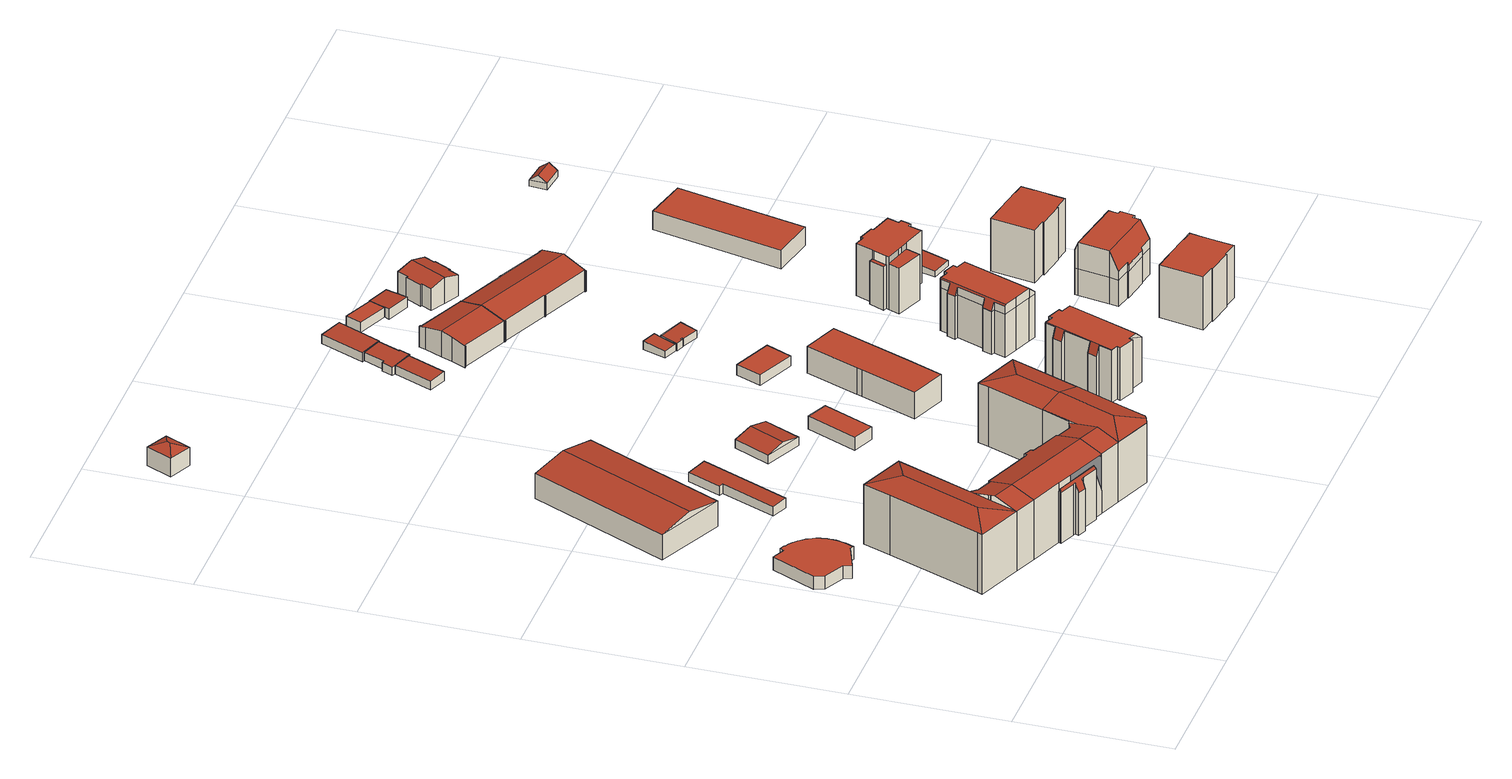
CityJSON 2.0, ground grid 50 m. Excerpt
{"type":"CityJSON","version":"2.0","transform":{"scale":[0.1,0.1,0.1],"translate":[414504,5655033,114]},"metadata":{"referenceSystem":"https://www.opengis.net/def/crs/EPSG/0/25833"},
"CityObjects":{
"building1":{"type":"Building","attributes":{"Dachtyp_tdc":"tdcPolyFlatRoof","Gemeindeschluessel":14612000,"Dachneigung":0,"QualitaetDacherkennung":92,"Geometrietyp2DReferenz":"3000","measuredHeight":4.57,"function":"31001_2000","roofType":"1000"},"geometry":[{"type":"Solid","lod":"2","boundaries":[[[[0,1,2,3]],[[1,4,5,2]],[[4,6,7,5]],[[6,8,9,7]],[[8,10,11,9]],[[10,12,13,11]],[[12,14,15,13]],[[14,16,17,15]],[[16,18,19,17]],[[18,20,21,19]],[[20,22,23,21]],[[22,24,25,23]],[[24,26,27,25]],[[26,28,29,27]],[[26,24,22,20,18,16,14,12,10,8,6,4,1,0,30,31,32,33,34,35,36,37,38,39,40,41,42,43,44,45,46,47,28]],[[29,48,49,50,51,52,53,54,55,56,57,58,59,60,61,62,63,64,65,3,2,5,7,9,11,13,15,17,19,21,23,25,27]],[[28,47,48,29]],[[47,46,49,48]],[[46,45,50,49]],[[45,44,51,50]],[[44,43,52,51]],[[43,42,53,52]],[[42,41,54,53]],[[41,40,55,54]],[[40,39,56,55]],[[39,38,57,56]],[[38,37,58,57]],[[37,36,59,58]],[[36,35,60,59]],[[35,34,61,60]],[[34,33,62,61]],[[33,32,63,62]],[[32,31,64,63]],[[31,30,65,64]],[[30,0,3,65]]]],"semantics":{"surfaces":[{"type":"WallSurface"},{"type":"RoofSurface"},{"type":"GroundSurface"}],"values":[[0,0,0,0,0,0,0,0,0,0,0,0,0,0,1,2,0,0,0,0,0,0,0,0,0,0,0,0,0,0,0,0,0,0,0]]}}]},
"building2":{"type":"Building","attributes":{"Dachtyp_tdc":"tdcFreeFormRoof","Gemeindeschluessel":14612000,"Dachneigung":10.23,"QualitaetDacherkennung":40,"Geometrietyp2DReferenz":"3000","measuredHeight":10.86,"function":"31001_2000","roofType":"5000"},"geometry":[{"type":"Solid","lod":"2","boundaries":[[[[66,67,68,69]],[[67,70,71,68]],[[70,72,73,71]],[[72,74,75,73]],[[74,76,77,75]],[[76,66,69,77]],[[78,79,67,66]],[[72,70,79,78,76,74]],[[67,79,70]],[[76,78,66]],[[69,68,71,73,75,77]]]],"semantics":{"surfaces":[{"type":"WallSurface"},{"type":"RoofSurface"},{"type":"GroundSurface"}],"values":[[0,0,0,0,0,0,1,1,0,0,2]]}}]},
"building3":{"type":"Building","attributes":{"Gemeindeschluessel":14612000,"Geometrietyp2DReferenz":"3000","function":"31001_2000","roofType":"9999"},"children":["building3-1","building3-2","building3-3","building3-4","building3-5","building3-6","building3-7","building3-8"]},
"building3-1":{"type":"BuildingPart","attributes":{"Dachtyp_tdc":"tdcFreeFormRoof","Dachneigung":23.81,"QualitaetDacherkennung":16,"Geometrietyp2DReferenz":"3000","measuredHeight":18.79,"roofType":"5000"},"parents":["building3"],"geometry":[{"type":"MultiSurface","lod":"2","boundaries":[[[80,81,82,83]],[[81,84,85,82]],[[84,86,87,85]],[[88,86,84]],[[89,88,84,81]],[[89,81,80]],[[88,89,80,86]],[[83,82,85,87]]],"semantics":{"surfaces":[{"type":"WallSurface"},{"type":"RoofSurface"},{"type":"GroundSurface"}],"values":[0,0,0,1,1,1,1,2]}}]},
"building3-2":{"type":"BuildingPart","attributes":{"Dachtyp_tdc":"tdcFreeFormRoof","Dachneigung":69.16,"QualitaetDacherkennung":19,"Geometrietyp2DReferenz":"3000","measuredHeight":18.82,"roofType":"5000"},"parents":["building3"],"geometry":[{"type":"MultiSurface","lod":"2","boundaries":[[[90,91,92,93]],[[91,94,95,92]],[[94,96,97,95]],[[96,98,99,97]],[[98,100,101,99]],[[100,102,103,101]],[[102,104,105,103]],[[104,106,107,105]],[[106,108,109,107]],[[108,110,111,109]],[[112,90,93,113]],[[90,110,108,114]],[[108,106,104,102,100,98,96,94,91,114]],[[91,90,112,90,114]],[[93,92,95,97,99,101,103,105,107,109,111,93,113]]],"semantics":{"surfaces":[{"type":"WallSurface"},{"type":"RoofSurface"},{"type":"GroundSurface"}],"values":[0,0,0,0,0,0,0,0,0,0,0,1,1,1,2]}}]},
"building3-3":{"type":"BuildingPart","attributes":{"Dachtyp_tdc":"tdcFreeFormRoof","Dachneigung":15.25,"QualitaetDacherkennung":65,"Geometrietyp2DReferenz":"3000","measuredHeight":22.8,"roofType":"5000"},"parents":["building3"],"geometry":[{"type":"MultiSurface","lod":"2","boundaries":[[[115,80,83]],[[116,117,118,87,86]],[[117,119,120,118]],[[119,121,122,120]],[[123,124,125,126,127]],[[128,119,129,130]],[[117,116,115,131,132,133,130,129]],[[134,135,136,137,138,139,128,130,133]],[[119,128,139,121]],[[123,135,134,124]],[[117,129,119]],[[83,87,118,120,122,140,126,125]]],"semantics":{"surfaces":[{"type":"WallSurface"},{"type":"RoofSurface"},{"type":"GroundSurface"}],"values":[0,0,0,0,0,1,1,1,0,0,0,2]}}]},
"building3-4":{"type":"BuildingPart","attributes":{"Dachtyp_tdc":"tdcHipAndGableRoof","Dachneigung":14.73,"QualitaetDacherkennung":69,"Geometrietyp2DReferenz":"3000","measuredHeight":22.76,"roofType":"5000"},"parents":["building3"],"geometry":[{"type":"MultiSurface","lod":"2","boundaries":[[[141,142,143]],[[142,144,124,145,143]],[[115,141,143,145,132,146]],[[147,83,125,148,149]],[[141,115,83,147]],[[144,148,125,124]],[[144,142,149,148]],[[142,141,147,149]]],"semantics":{"surfaces":[{"type":"RoofSurface"},{"type":"GroundSurface"},{"type":"WallSurface"}],"values":[0,0,0,1,2,2,2,2]}}]},
"building3-5":{"type":"BuildingPart","attributes":{"Dachtyp_tdc":"tdcGableRoof","Dachneigung":14.71,"QualitaetDacherkennung":72,"Geometrietyp2DReferenz":"3000","measuredHeight":22.79,"roofType":"3100"},"parents":["building3"],"geometry":[{"type":"MultiSurface","lod":"2","boundaries":[[[150,151,152,153]],[[150,127,126,151]],[[154,113,122,121]],[[155,136,156,127,150,153,157]],[[157,158,154,121,138,155]],[[159,152,151,126,140,122,113]]],"semantics":{"surfaces":[{"type":"WallSurface"},{"type":"RoofSurface"},{"type":"GroundSurface"}],"values":[0,0,0,1,1,2]}}]},
"building3-6":{"type":"BuildingPart","attributes":{"Dachtyp_tdc":"tdcGableRoof","Dachneigung":14.96,"QualitaetDacherkennung":72,"Geometrietyp2DReferenz":"3000","measuredHeight":22.78,"roofType":"3100"},"parents":["building3"],"geometry":[{"type":"MultiSurface","lod":"2","boundaries":[[[160,161,162,163]],[[161,164,165,162]],[[164,166,167,165]],[[166,168,169,167]],[[168,170,171,169]],[[170,172,173,171]],[[172,174,175,173]],[[174,176,177,175]],[[176,178,179,177]],[[178,180,181,179]],[[180,182,183,181]],[[182,184,185,183]],[[184,153,152,185]],[[186,187,188,111,110]],[[157,153,184,182,180,178,176,174,172,170,168,166,164,161,160,189]],[[189,187,186,154,158,190,157]],[[188,191,163,162,165,167,169,171,173,175,177,179,181,183,185,152,159,113,93,111]]],"semantics":{"surfaces":[{"type":"WallSurface"},{"type":"RoofSurface"},{"type":"GroundSurface"}],"values":[0,0,0,0,0,0,0,0,0,0,0,0,0,0,1,1,2]}}]},
"building3-7":{"type":"BuildingPart","attributes":{"Dachtyp_tdc":"tdcHipRoof","Dachneigung":15,"QualitaetDacherkennung":66,"Geometrietyp2DReferenz":"3000","measuredHeight":22.8,"roofType":"3200"},"parents":["building3"],"geometry":[{"type":"MultiSurface","lod":"2","boundaries":[[[192,193,194,195]],[[193,196,197,194]],[[196,198,199,197]],[[198,200,201,202,199]],[[203,204,205,206]],[[204,192,195,205]],[[198,196,207]],[[204,203,208]],[[204,208,207,196,193,192]],[[203,209,210,200,198,207,208]],[[195,194,197,199,202,211,206,205]]],"semantics":{"surfaces":[{"type":"WallSurface"},{"type":"RoofSurface"},{"type":"GroundSurface"}],"values":[0,0,0,0,0,0,1,1,1,1,2]}}]},
"building3-8":{"type":"BuildingPart","attributes":{"Dachtyp_tdc":"tdcGableRoof","Dachneigung":14.87,"QualitaetDacherkennung":72,"Geometrietyp2DReferenz":"3000","measuredHeight":22.79,"roofType":"3100"},"parents":["building3"],"geometry":[{"type":"MultiSurface","lod":"2","boundaries":[[[212,160,163,213]],[[203,206,188,187]],[[201,214,215,202]],[[214,212,213,215]],[[216,203,187,189]],[[189,160,212,214,201,210,216]],[[213,163,191,188,206,211,202,215]]],"semantics":{"surfaces":[{"type":"WallSurface"},{"type":"RoofSurface"},{"type":"GroundSurface"}],"values":[0,0,0,0,1,1,2]}}]},
"building4":{"type":"Building","attributes":{"Dachtyp_tdc":"tdcPolyFlatRoof","Gemeindeschluessel":14612000,"Dachneigung":3.16,"QualitaetDacherkennung":84,"Geometrietyp2DReferenz":"3000","measuredHeight":3.48,"function":"31001_2000","roofType":"2100"},"geometry":[{"type":"Solid","lod":"2","boundaries":[[[[217,218,219,220]],[[218,221,222,219]],[[221,223,224,222]],[[223,225,226,224]],[[225,227,228,226]],[[227,217,220,228]],[[227,225,223,221,218,217]],[[220,219,222,224,226,228]]]],"semantics":{"surfaces":[{"type":"WallSurface"},{"type":"RoofSurface"},{"type":"GroundSurface"}],"values":[[0,0,0,0,0,0,1,2]]}}]},
"building5":{"type":"Building","attributes":{"Dachtyp_tdc":"tdcFreeFormRoof","Gemeindeschluessel":14612000,"Dachneigung":22.48,"QualitaetDacherkennung":88,"Geometrietyp2DReferenz":"3000","measuredHeight":8,"function":"31001_9998","roofType":"5000"},"geometry":[{"type":"Solid","lod":"2","boundaries":[[[[229,230,231,232]],[[230,233,234,231]],[[233,235,236,234]],[[235,229,232,236]],[[237,238,235,233]],[[237,233,230]],[[238,237,230,229]],[[238,229,235]],[[232,231,234,236]]]],"semantics":{"surfaces":[{"type":"WallSurface"},{"type":"RoofSurface"},{"type":"GroundSurface"}],"values":[[0,0,0,0,1,1,1,1,2]]}}]},
"building6":{"type":"Building","attributes":{"Dachtyp_tdc":"tdcGableRoof","Gemeindeschluessel":14612000,"Dachneigung":13.27,"QualitaetDacherkennung":82,"Geometrietyp2DReferenz":"3000","measuredHeight":4.54,"function":"31001_2000","roofType":"3100"},"geometry":[{"type":"Solid","lod":"2","boundaries":[[[[239,240,241,242]],[[240,243,244,241]],[[243,245,246,244]],[[245,239,242,246]],[[243,240,247]],[[239,245,248]],[[240,239,248,247]],[[245,243,247,248]],[[242,241,244,246]]]],"semantics":{"surfaces":[{"type":"WallSurface"},{"type":"RoofSurface"},{"type":"GroundSurface"}],"values":[[0,0,0,0,0,0,1,1,2]]}}]},
"building7":{"type":"Building","attributes":{"Dachtyp_tdc":"tdcPolyFlatRoof","Gemeindeschluessel":14612000,"Dachneigung":0,"QualitaetDacherkennung":72,"Geometrietyp2DReferenz":"3000","measuredHeight":4.42,"function":"31001_2000","roofType":"1000"},"geometry":[{"type":"Solid","lod":"2","boundaries":[[[[249,250,251,252]],[[250,253,254,251]],[[253,255,256,254]],[[255,249,252,256]],[[255,253,250,249]],[[252,251,254,256]]]],"semantics":{"surfaces":[{"type":"WallSurface"},{"type":"RoofSurface"},{"type":"GroundSurface"}],"values":[[0,0,0,0,1,2]]}}]},
"building8":{"type":"Building","attributes":{"Dachtyp_tdc":"tdcPolyFlatRoof","Gemeindeschluessel":14612000,"Dachneigung":0,"QualitaetDacherkennung":86,"Geometrietyp2DReferenz":"3000","measuredHeight":9.25,"function":"31001_2000","roofType":"1000"},"geometry":[{"type":"Solid","lod":"2","boundaries":[[[[257,258,259,260]],[[258,261,262,259]],[[261,263,264,262]],[[263,265,266,264]],[[265,267,268,266]],[[267,269,270,268]],[[269,257,260,270]],[[269,267,265,263,261,258,257]],[[260,259,262,264,266,268,270]]]],"semantics":{"surfaces":[{"type":"WallSurface"},{"type":"RoofSurface"},{"type":"GroundSurface"}],"values":[[0,0,0,0,0,0,0,1,2]]}}]},
"building9":{"type":"Building","attributes":{"Gemeindeschluessel":14612000,"Dachtyp_tdc":"tdcPolyFlatRoof","Dachneigung":4.35,"QualitaetDacherkennung":89,"Geometrietyp2DReferenz":"3000","measuredHeight":3.31,"function":"31001_9998","roofType":"2100"},"geometry":[{"type":"Solid","lod":"2","boundaries":[[[[271,272,273,274]],[[272,275,276,273]],[[275,277,278,276]],[[277,271,274,278]],[[277,275,272,271]],[[274,273,276,278]]]],"semantics":{"surfaces":[{"type":"WallSurface"},{"type":"RoofSurface"},{"type":"GroundSurface"}],"values":[[0,0,0,0,1,2]]}}]},
"building10":{"type":"Building","attributes":{"Dachtyp_tdc":"tdcFreeFormRoof","Gemeindeschluessel":14612000,"Dachneigung":0.359,"QualitaetDacherkennung":63,"Geometrietyp2DReferenz":"3000","measuredHeight":18.17,"function":"31001_9998","roofType":"5000"},"geometry":[{"type":"Solid","lod":"2","boundaries":[[[[279,280,281,282]],[[280,283,284,281]],[[283,285,286,284]],[[285,287,288,286]],[[287,289,290,288]],[[289,291,292,290]],[[291,293,294,292]],[[293,295,296,294]],[[295,297,298,296]],[[297,299,300,298]],[[299,301,302,300]],[[301,303,304,302]],[[303,305,306,304]],[[305,307,308,306]],[[307,309,310,308]],[[309,311,312,310]],[[311,313,314,312]],[[313,315,316,314]],[[315,317,318,316]],[[317,279,282,318]],[[291,289,319,320]],[[315,313,311,309,307,305,303,301,321,322,279,317]],[[295,293,320,319,287,285,283,280,322,321,299,297]],[[289,287,319]],[[280,279,322]],[[301,299,321]],[[293,291,320]],[[282,281,284,286,288,290,292,294,296,298,300,302,304,306,308,310,312,314,316,318]]]],"semantics":{"surfaces":[{"type":"WallSurface"},{"type":"RoofSurface"},{"type":"GroundSurface"}],"values":[[0,0,0,0,0,0,0,0,0,0,0,0,0,0,0,0,0,0,0,0,1,1,1,0,0,0,0,2]]}}]},
"building11":{"type":"Building","attributes":{"Dachtyp_tdc":"tdcPolyFlatRoof","Gemeindeschluessel":14612000,"Dachneigung":0,"QualitaetDacherkennung":85,"Geometrietyp2DReferenz":"3000","measuredHeight":3.53,"function":"31001_2000","roofType":"1000"},"geometry":[{"type":"Solid","lod":"2","boundaries":[[[[323,324,325,326]],[[324,327,328,325]],[[327,329,330,328]],[[329,323,326,330]],[[329,327,324,323]],[[326,325,328,330]]]],"semantics":{"surfaces":[{"type":"WallSurface"},{"type":"RoofSurface"},{"type":"GroundSurface"}],"values":[[0,0,0,0,1,2]]}}]},
"building12":{"type":"Building","attributes":{"Dachtyp_tdc":"tdcPolyFlatRoof","Gemeindeschluessel":14612000,"Dachneigung":4.38,"QualitaetDacherkennung":86,"Geometrietyp2DReferenz":"3000","measuredHeight":3.39,"function":"31001_9998","roofType":"2100"},"geometry":[{"type":"Solid","lod":"2","boundaries":[[[[331,332,333,334]],[[332,335,336,333]],[[335,337,338,336]],[[337,339,340,338]],[[339,341,342,340]],[[341,343,344,342]],[[343,345,346,344]],[[345,347,273,346]],[[347,271,274,273]],[[271,331,334,274]],[[271,347,345,343,341,339,337,335,332,331]],[[334,333,336,338,340,342,344,346,273,274]]]],"semantics":{"surfaces":[{"type":"WallSurface"},{"type":"RoofSurface"},{"type":"GroundSurface"}],"values":[[0,0,0,0,0,0,0,0,0,0,1,2]]}}]},
"building13":{"type":"Building","attributes":{"Dachtyp_tdc":"tdcPolyFlatRoof","Gemeindeschluessel":14612000,"Dachneigung":4,"QualitaetDacherkennung":83,"Geometrietyp2DReferenz":"3000","measuredHeight":2.85,"function":"31001_2000","roofType":"2100"},"geometry":[{"type":"Solid","lod":"2","boundaries":[[[[348,349,350,351]],[[349,352,353,350]],[[352,354,355,353]],[[354,356,357,355]],[[356,348,351,357]],[[356,354,352,349,348]],[[351,350,353,355,357]]]],"semantics":{"surfaces":[{"type":"WallSurface"},{"type":"RoofSurface"},{"type":"GroundSurface"}],"values":[[0,0,0,0,0,1,2]]}}]},
"building14":{"type":"Building","attributes":{"Dachtyp_tdc":"tdcPolyFlatRoof","Gemeindeschluessel":14612000,"Dachneigung":4.39,"QualitaetDacherkennung":90,"Geometrietyp2DReferenz":"3000","measuredHeight":3.62,"function":"31001_2000","roofType":"2100"},"geometry":[{"type":"Solid","lod":"2","boundaries":[[[[358,359,360,338]],[[359,361,362,360]],[[361,363,364,362]],[[363,365,366,364]],[[365,367,340,366]],[[367,358,338,340]],[[367,365,363,361,359,358]],[[338,360,362,364,366,340]]]],"semantics":{"surfaces":[{"type":"WallSurface"},{"type":"RoofSurface"},{"type":"GroundSurface"}],"values":[[0,0,0,0,0,0,1,2]]}}]},
"building15":{"type":"Building","attributes":{"Dachtyp_tdc":"tdcGableRoof","Gemeindeschluessel":14612000,"Dachneigung":11.89,"QualitaetDacherkennung":79,"Geometrietyp2DReferenz":"3000","measuredHeight":9.1,"function":"31001_2000","roofType":"3100"},"geometry":[{"type":"Solid","lod":"2","boundaries":[[[[368,369,370,371]],[[369,372,373,370]],[[372,374,375,373]],[[374,376,377,375]],[[376,378,379,377]],[[378,380,381,379]],[[380,382,383,381]],[[382,384,385,383]],[[384,386,387,385]],[[386,388,389,387]],[[388,390,391,389]],[[390,368,371,391]],[[386,384,382,380,378,376,374]],[[374,372,369,368,390,388,386]],[[371,370,373,375,377,379,381,383,385,387,389,391]]]],"semantics":{"surfaces":[{"type":"WallSurface"},{"type":"RoofSurface"},{"type":"GroundSurface"}],"values":[[0,0,0,0,0,0,0,0,0,0,0,0,1,1,2]]}}]},
"building16":{"type":"Building","attributes":{"Dachtyp_tdc":"tdcPolyFlatRoof","Gemeindeschluessel":14612000,"Dachneigung":3.96,"QualitaetDacherkennung":77,"Geometrietyp2DReferenz":"3000","measuredHeight":2.98,"function":"31001_2000","roofType":"2100"},"geometry":[{"type":"Solid","lod":"2","boundaries":[[[[392,393,394,395]],[[393,396,397,394]],[[396,398,399,397]],[[398,400,401,399]],[[400,402,403,401]],[[402,404,405,403]],[[404,406,407,405]],[[406,408,409,407]],[[408,392,395,409]],[[408,406,404,402,400,398,396,393,392]],[[395,394,397,399,401,403,405,407,409]]]],"semantics":{"surfaces":[{"type":"WallSurface"},{"type":"RoofSurface"},{"type":"GroundSurface"}],"values":[[0,0,0,0,0,0,0,0,0,1,2]]}}]},
"building17":{"type":"Building","attributes":{"Dachtyp_tdc":"tdcFreeFormRoof","Gemeindeschluessel":14612000,"Dachneigung":0.308,"QualitaetDacherkennung":68,"Geometrietyp2DReferenz":"3000","measuredHeight":18.22,"function":"31001_9998","roofType":"5000"},"geometry":[{"type":"Solid","lod":"2","boundaries":[[[[410,411,412,413]],[[411,414,415,412]],[[414,416,417,415]],[[416,418,419,417]],[[418,420,421,419]],[[420,422,423,421]],[[422,424,425,423]],[[424,426,427,425]],[[426,428,429,427]],[[428,430,431,429]],[[430,432,433,431]],[[432,434,435,433]],[[434,436,437,435]],[[436,438,439,437]],[[438,440,441,439]],[[440,442,443,441]],[[442,444,445,443]],[[444,446,447,445]],[[446,410,413,447]],[[448,449,450,451]],[[452,453,454,455,456,457,458,459,460,442,461,462]],[[449,463,464,465,466,458,457,467,450]],[[424,450,467,426]],[[426,467,457,456,428]],[[410,458,466,411]],[[411,466,465,414]],[[414,465,464,416]],[[416,464,463,418]],[[418,463,449,448,420]],[[436,452,462,438]],[[438,462,461,440]],[[440,461,442]],[[442,460,444]],[[444,460,459,446]],[[446,459,458,410]],[[428,456,455,430]],[[430,455,454,432]],[[432,454,453,434]],[[434,453,452,436]],[[422,451,450,424]],[[420,448,451,422]],[[413,412,415,417,419,421,423,425,427,429,431,433,435,437,439,441,443,445,447]]]],"semantics":{"surfaces":[{"type":"WallSurface"},{"type":"RoofSurface"},{"type":"GroundSurface"}],"values":[[0,0,0,0,0,0,0,0,0,0,0,0,0,0,0,0,0,0,0,1,1,1,0,0,0,0,0,0,0,0,0,0,0,0,0,0,0,0,0,0,0,2]]}}]},
"building18":{"type":"Building","attributes":{"Dachtyp_tdc":"tdcPolyFlatRoof","Gemeindeschluessel":14612000,"Dachneigung":0,"QualitaetDacherkennung":83,"Geometrietyp2DReferenz":"3000","measuredHeight":3.34,"function":"31001_2000","roofType":"1000"},"geometry":[{"type":"Solid","lod":"2","boundaries":[[[[468,469,470,471]],[[469,472,473,470]],[[472,474,475,473]],[[474,468,471,475]],[[474,472,469,468]],[[471,470,473,475]]]],"semantics":{"surfaces":[{"type":"WallSurface"},{"type":"RoofSurface"},{"type":"GroundSurface"}],"values":[[0,0,0,0,1,2]]}}]},
"building19":{"type":"Building","attributes":{"Dachtyp_tdc":"tdcPolyFlatRoof","Gemeindeschluessel":14612000,"Dachneigung":4.21,"QualitaetDacherkennung":73,"Geometrietyp2DReferenz":"3000","measuredHeight":3.69,"function":"31001_2000","roofType":"2100"},"geometry":[{"type":"Solid","lod":"2","boundaries":[[[[476,477,470,478]],[[477,479,471,470]],[[479,480,481,471]],[[480,482,483,481]],[[482,484,485,483]],[[484,476,478,485]],[[484,482,480,479,477,476]],[[478,470,471,481,483,485]]]],"semantics":{"surfaces":[{"type":"WallSurface"},{"type":"RoofSurface"},{"type":"GroundSurface"}],"values":[[0,0,0,0,0,0,1,2]]}}]},
"building20":{"type":"Building","attributes":{"Dachtyp_tdc":"tdcGableRoof","Gemeindeschluessel":14612000,"Dachneigung":13.03,"QualitaetDacherkennung":77,"Geometrietyp2DReferenz":"3000","measuredHeight":9.16,"function":"31001_2000","roofType":"3100"},"geometry":[{"type":"Solid","lod":"2","boundaries":[[[[486,487,488,489]],[[487,490,491,488]],[[490,492,493,491]],[[492,494,495,493]],[[494,496,497,495]],[[496,498,499,497]],[[498,500,501,499]],[[500,502,503,501]],[[502,504,505,503]],[[504,506,507,505]],[[506,508,509,507]],[[508,510,511,509]],[[510,512,513,511]],[[512,514,515,513]],[[514,516,517,515]],[[516,518,519,517]],[[518,520,521,519]],[[520,522,523,521]],[[522,524,525,523]],[[524,376,526,525]],[[376,527,528,526]],[[527,529,530,528]],[[529,531,532,530]],[[531,486,489,532]],[[527,376,524,522,520,518,516,514,512,510,508,506,504]],[[504,502,500,498,496,494,492,490,487,486,531,529,527]],[[489,488,491,493,495,497,499,501,503,505,507,509,511,513,515,517,519,521,523,525,526,528,530,532]]]],"semantics":{"surfaces":[{"type":"WallSurface"},{"type":"RoofSurface"},{"type":"GroundSurface"}],"values":[[0,0,0,0,0,0,0,0,0,0,0,0,0,0,0,0,0,0,0,0,0,0,0,0,1,1,2]]}}]},
"building21":{"type":"Building","attributes":{"Gemeindeschluessel":14612000,"Geometrietyp2DReferenz":"3000","function":"31001_9998","roofType":"9999"},"children":["building21-1","building21-2","building21-3"]},
"building21-1":{"type":"BuildingPart","attributes":{"Dachtyp_tdc":"tdcPolyFlatRoof","Dachneigung":0,"QualitaetDacherkennung":64,"Geometrietyp2DReferenz":"3000","measuredHeight":18.13,"roofType":"1000"},"parents":["building21"],"geometry":[{"type":"MultiSurface","lod":"2","boundaries":[[[533,534,535,536,537]],[[534,538,539,535]],[[538,540,539]],[[541,542,543]],[[541,544,545,542]],[[544,546,547,545]],[[546,548,549,547]],[[548,550,551,549]],[[550,552,553,551]],[[552,554,555,553]],[[554,556,557,555]],[[556,558,559,560,557]],[[556,554,552,550,548,546,544,541,538,534,533,558]],[[560,536,535,539,542,545,547,549,551,553,555,557]]],"semantics":{"surfaces":[{"type":"WallSurface"},{"type":"RoofSurface"},{"type":"GroundSurface"}],"values":[0,0,0,0,0,0,0,0,0,0,0,0,1,2]}}]},
"building21-2":{"type":"BuildingPart","attributes":{"Dachtyp_tdc":"tdcPolyFlatRoof","Dachneigung":3.81,"QualitaetDacherkennung":26,"Geometrietyp2DReferenz":"3000","measuredHeight":12.62,"roofType":"2100"},"parents":["building21"],"geometry":[{"type":"MultiSurface","lod":"2","boundaries":[[[561,562,563,564]],[[562,565,566,563]],[[565,567,568,566]],[[567,569,570,568]],[[569,571,572,570]],[[571,537,536,572]],[[559,561,564,560]],[[559,537,571,569,567,565,562,561]],[[564,563,566,568,570,572,536,560]]],"semantics":{"surfaces":[{"type":"WallSurface"},{"type":"RoofSurface"},{"type":"GroundSurface"}],"values":[0,0,0,0,0,0,0,1,2]}}]},
"building21-3":{"type":"BuildingPart","attributes":{"Dachtyp_tdc":"tdcPolyFlatRoof","Dachneigung":28.96,"QualitaetDacherkennung":23,"Geometrietyp2DReferenz":"3000","measuredHeight":15.48,"roofType":"2100"},"parents":["building21"],"geometry":[{"type":"MultiSurface","lod":"2","boundaries":[[[573,543,542,574]],[[540,575,576,539]],[[575,573,574,576]],[[575,540,543,573]],[[574,542,539,576]]],"semantics":{"surfaces":[{"type":"WallSurface"},{"type":"RoofSurface"},{"type":"GroundSurface"}],"values":[0,0,0,1,2]}}]},
"building22":{"type":"Building","attributes":{"Dachtyp_tdc":"tdcGableRoof","Gemeindeschluessel":14612000,"Dachneigung":14.6,"QualitaetDacherkennung":90,"Geometrietyp2DReferenz":"3000","measuredHeight":8.88,"function":"31001_9998","roofType":"3100"},"geometry":[{"type":"Solid","lod":"2","boundaries":[[[[577,578,579,580]],[[578,581,582,579]],[[581,583,584,582]],[[583,585,586,584]],[[585,587,588,586]],[[587,589,590,588]],[[589,591,592,590]],[[591,593,594,592]],[[593,595,596,594]],[[595,597,598,596]],[[597,599,600,598]],[[599,601,602,600]],[[601,603,604,602]],[[603,577,580,604]],[[599,597,595,593,591,589,587,585]],[[585,583,581,578,577,603,601,599]],[[580,579,582,584,586,588,590,592,594,596,598,600,602,604]]]],"semantics":{"surfaces":[{"type":"WallSurface"},{"type":"RoofSurface"},{"type":"GroundSurface"}],"values":[[0,0,0,0,0,0,0,0,0,0,0,0,0,0,1,1,2]]}}]},
"building23":{"type":"Building","attributes":{"Gemeindeschluessel":14612000,"Geometrietyp2DReferenz":"3000","function":"31001_9998","roofType":"9999"},"children":["building23-1","building23-2","building23-3"]},
"building23-1":{"type":"BuildingPart","attributes":{"Dachtyp_tdc":"tdcPolyFlatRoof","Dachneigung":0,"QualitaetDacherkennung":70,"Geometrietyp2DReferenz":"3000","measuredHeight":18.07,"roofType":"1000"},"parents":["building23"],"geometry":[{"type":"MultiSurface","lod":"2","boundaries":[[[605,606,607,608]],[[606,609,610,607]],[[609,611,612,610]],[[611,613,614,612]],[[613,615,616,614]],[[615,617,618,616]],[[617,619,620,618]],[[619,621,622,623,620]],[[624,625,626,627,628]],[[625,629,626]],[[630,631,632]],[[630,633,634,631]],[[633,635,636,634]],[[635,637,638,636]],[[637,605,608,638]],[[637,635,633,630,625,624,621,619,617,615,613,611,609,606,605]],[[608,607,610,612,614,616,618,620,623,627,626,631,634,636,638]]],"semantics":{"surfaces":[{"type":"WallSurface"},{"type":"RoofSurface"},{"type":"GroundSurface"}],"values":[0,0,0,0,0,0,0,0,0,0,0,0,0,0,0,1,2]}}]},
"building23-2":{"type":"BuildingPart","attributes":{"Dachtyp_tdc":"tdcPolyFlatRoof","Dachneigung":2.61,"QualitaetDacherkennung":36,"Geometrietyp2DReferenz":"3000","measuredHeight":15.01,"roofType":"2100"},"parents":["building23"],"geometry":[{"type":"MultiSurface","lod":"2","boundaries":[[[639,632,631,640]],[[629,641,642,626]],[[641,639,640,642]],[[641,629,632,639]],[[640,631,626,642]]],"semantics":{"surfaces":[{"type":"WallSurface"},{"type":"RoofSurface"},{"type":"GroundSurface"}],"values":[0,0,0,1,2]}}]},
"building23-3":{"type":"BuildingPart","attributes":{"Dachtyp_tdc":"tdcPolyFlatRoof","Dachneigung":0,"QualitaetDacherkennung":16,"Geometrietyp2DReferenz":"3000","measuredHeight":15.79,"roofType":"1000"},"parents":["building23"],"geometry":[{"type":"MultiSurface","lod":"2","boundaries":[[[643,644,645,646]],[[644,628,627,645]],[[622,643,646,623]],[[622,628,644,643]],[[646,645,627,623]]],"semantics":{"surfaces":[{"type":"WallSurface"},{"type":"RoofSurface"},{"type":"GroundSurface"}],"values":[0,0,0,1,2]}}]},
"building24":{"type":"Building","attributes":{"Dachtyp_tdc":"tdcFreeFormRoof","Gemeindeschluessel":14612000,"Dachneigung":0.138,"QualitaetDacherkennung":54,"Geometrietyp2DReferenz":"3000","measuredHeight":18.26,"function":"31001_9998","roofType":"5000"},"geometry":[{"type":"Solid","lod":"2","boundaries":[[[[647,648,649,650]],[[648,651,652,649]],[[651,653,654,652]],[[653,655,656,654]],[[655,657,658,656]],[[657,659,660,658]],[[659,661,662,660]],[[661,663,664,662]],[[663,665,666,664]],[[665,667,668,666]],[[667,669,670,668]],[[669,671,672,670]],[[671,673,674,672]],[[673,675,676,674]],[[675,677,678,676]],[[677,679,680,678]],[[679,681,682,680]],[[681,683,684,682]],[[683,685,686,684]],[[685,687,688,686]],[[687,689,690,688]],[[689,691,692,690]],[[691,647,650,692]],[[693,694,695,696,655,653,697,698,699,700,701,702]],[[703,704,705,706,707,708,709,710]],[[702,701,707,706,711,712,713,714]],[[665,714,713,667]],[[663,693,702,714,665]],[[667,713,712,669]],[[669,712,711,671]],[[671,711,706,673]],[[681,710,709,683]],[[679,703,710,681]],[[683,709,708,685]],[[685,708,707,687]],[[687,707,701,689]],[[673,706,705,675]],[[675,705,704,677]],[[677,704,703,679]],[[689,701,700,691]],[[691,700,699,647]],[[647,699,698,648]],[[648,698,697,651]],[[651,697,653]],[[655,696,657]],[[657,696,695,659]],[[659,695,694,661]],[[661,694,693,663]],[[650,649,652,654,656,658,660,662,664,666,668,670,672,674,676,678,680,682,684,686,688,690,692]]]],"semantics":{"surfaces":[{"type":"WallSurface"},{"type":"RoofSurface"},{"type":"GroundSurface"}],"values":[[0,0,0,0,0,0,0,0,0,0,0,0,0,0,0,0,0,0,0,0,0,0,0,1,1,1,0,0,0,0,0,0,0,0,0,0,0,0,0,0,0,0,0,0,0,0,0,0,2]]}}]},
"building25":{"type":"Building","attributes":{"Dachtyp_tdc":"tdcPolyFlatRoof","Gemeindeschluessel":14612000,"Dachneigung":4.65,"QualitaetDacherkennung":84,"Geometrietyp2DReferenz":"3000","measuredHeight":3,"function":"31001_9998","roofType":"2100"},"geometry":[{"type":"Solid","lod":"2","boundaries":[[[[715,716,717,718]],[[716,719,720,717]],[[719,721,722,720]],[[721,723,724,722]],[[723,715,718,724]],[[723,721,719,716,715]],[[718,717,720,722,724]]]],"semantics":{"surfaces":[{"type":"WallSurface"},{"type":"RoofSurface"},{"type":"GroundSurface"}],"values":[[0,0,0,0,0,1,2]]}}]},
"building26":{"type":"Building","attributes":{"Gemeindeschluessel":14612000,"Geometrietyp2DReferenz":"3000","function":"31001_9998","roofType":"9999"},"children":["building26-1","building26-2","building26-3"]},
"building26-1":{"type":"BuildingPart","attributes":{"Dachtyp_tdc":"tdcFreeFormRoof","Dachneigung":63.27,"QualitaetDacherkennung":9,"Geometrietyp2DReferenz":"3000","measuredHeight":13.74,"roofType":"5000"},"parents":["building26"],"geometry":[{"type":"MultiSurface","lod":"2","boundaries":[[[725,726,727,728]],[[726,729,730,727]],[[729,731,732,730]],[[731,733,734,732]],[[733,735,736,734]],[[737,738,739,740]],[[738,725,728,739]],[[735,733,741]],[[733,731,729,726,725,738,742,741]],[[738,737,742]],[[737,735,741,742]],[[728,727,730,732,734,736,740,739]]],"semantics":{"surfaces":[{"type":"WallSurface"},{"type":"RoofSurface"},{"type":"GroundSurface"}],"values":[0,0,0,0,0,0,0,1,1,1,1,2]}}]},
"building26-2":{"type":"BuildingPart","attributes":{"Dachtyp_tdc":"tdcPolyFlatRoof","Dachneigung":0,"QualitaetDacherkennung":64,"Geometrietyp2DReferenz":"3000","measuredHeight":18.15,"roofType":"1000"},"parents":["building26"],"geometry":[{"type":"MultiSurface","lod":"2","boundaries":[[[743,736,735]],[[743,744,745,736]],[[744,746,747,745]],[[746,748,747]],[[749,750,751]],[[749,752,753,750]],[[752,754,755,753]],[[754,756,757,755]],[[756,758,759,757]],[[758,760,761,759]],[[760,762,763,761]],[[762,764,765,763]],[[764,766,740,765]],[[766,737,740]],[[766,764,762,760,758,756,754,752,749,746,744,743]],[[736,745,747,750,753,755,757,759,761,763,765,740]]],"semantics":{"surfaces":[{"type":"WallSurface"},{"type":"RoofSurface"},{"type":"GroundSurface"}],"values":[0,0,0,0,0,0,0,0,0,0,0,0,0,0,1,2]}}]},
"building26-3":{"type":"BuildingPart","attributes":{"Dachtyp_tdc":"tdcPolyFlatRoof","Dachneigung":0,"QualitaetDacherkennung":35,"Geometrietyp2DReferenz":"3000","measuredHeight":15.02,"roofType":"1000"},"parents":["building26"],"geometry":[{"type":"MultiSurface","lod":"2","boundaries":[[[748,767,768,747]],[[767,769,770,768]],[[769,751,750,770]],[[751,769,767,748]],[[747,768,770,750]]],"semantics":{"surfaces":[{"type":"WallSurface"},{"type":"RoofSurface"},{"type":"GroundSurface"}],"values":[0,0,0,1,2]}}]},
"building27":{"type":"Building","attributes":{"Dachtyp_tdc":"tdcPolyFlatRoof","Gemeindeschluessel":14612000,"Dachneigung":0,"QualitaetDacherkennung":92,"Geometrietyp2DReferenz":"3000","measuredHeight":6.5,"function":"31001_9998","roofType":"1000"},"geometry":[{"type":"Solid","lod":"2","boundaries":[[[[771,772,773,774]],[[772,775,776,773]],[[775,777,778,776]],[[777,771,774,778]],[[777,775,772,771]],[[774,773,776,778]]]],"semantics":{"surfaces":[{"type":"WallSurface"},{"type":"RoofSurface"},{"type":"GroundSurface"}],"values":[[0,0,0,0,1,2]]}}]},
"building28":{"type":"Building","attributes":{"Dachtyp_tdc":"tdcGableRoof","Gemeindeschluessel":14612000,"Dachneigung":37.47,"QualitaetDacherkennung":84,"Geometrietyp2DReferenz":"3000","measuredHeight":4.47,"function":"31001_9998","roofType":"3100"},"geometry":[{"type":"Solid","lod":"2","boundaries":[[[[779,780,781,782]],[[780,783,784,781]],[[783,785,786,784]],[[785,779,782,786]],[[783,780,787]],[[779,785,788]],[[780,779,788,787]],[[785,783,787,788]],[[782,781,784,786]]]],"semantics":{"surfaces":[{"type":"WallSurface"},{"type":"RoofSurface"},{"type":"GroundSurface"}],"values":[[0,0,0,0,0,0,1,1,2]]}}]}
},
"vertices":[
[210,819,54],[214,806,54],[214,806,9],[210,819,9],[215,797,54],[215,797,9],[217,787,54],[217,787,9],[217,774,54],[217,774,9],[217,770,54],[217,770,9],[216,760,54],[216,760,9],[215,751,54],[215,751,9],[213,742,54],[213,742,9],[209,729,54],[209,729,9],[204,717,54],[204,717,9],[199,706,54],[199,706,9],[201,705,54],[201,705,9],[199,701,54],[199,701,9],[186,708,54],[186,708,9],[206,828,54],[200,838,54],[195,847,54],[188,855,54],[179,866,54],[176,869,54],[162,881,54],[152,888,54],[140,893,54],[141,896,54],[124,903,54],[117,889,54],[75,908,54],[8,763,54],[20,732,54],[88,700,54],[98,674,54],[100,675,54],[100,675,9],[98,674,9],[88,700,9],[20,732,9],[8,763,9],[75,908,9],[117,889,9],[124,903,9],[141,896,9],[140,893,9],[152,888,9],[162,881,9],[176,869,9],[179,866,9],[188,855,9],[195,847,9],[200,838,9],[206,828,9],
[36,1236,92],[243,1689,92],[243,1689,5],[36,1236,5],[465,1588,92],[465,1588,5],[410,1467,92],[410,1467,5],[380,1402,92],[380,1402,5],[259,1135,92],[259,1135,5],[148,1186,114],[354,1638,114],
[983,265,193],[989,263,193],[989,263,7],[983,265,7],[929,107,193],[929,107,7],[923,109,193],[923,109,7],[927,111,195],[985,261,195],
[622,99,183],[619,91,183],[619,91,7],[622,99,7],[564,112,183],[564,112,7],[556,114,182],[556,114,7],[552,104,152],[552,104,7],[523,115,153],[523,115,7],[527,126,183],[527,126,7],[519,129,183],[519,129,7],[464,150,183],[464,150,7],[466,154,195],[466,154,7],[468,159,183],[468,159,7],[657,86,85],[657,86,7],[616,97,195],
[983,265,213],[923,109,213],[891,26,213],[891,26,7],[855,10,213],[855,10,7],[730,58,213],[730,58,7],[797,230,213],[832,321,213],[832,321,7],[797,230,7],[797,230,207],[731,57,215],[873,18,217],[834,104,235],[982,266,213],[950,277,222],[907,293,235],[832,321,215],[797,230,215],[786,201,215],[759,132,215],[734,65,215],[730,58,215],[759,132,7],
[1068,486,213],[917,544,213],[963,441,234],[904,509,213],[907,293,234],[951,277,222],[1068,486,7],[904,509,7],[917,544,7],
[766,216,213],[766,216,7],[714,237,7],[714,237,213],[657,86,213],[759,132,235],[789,210,213],[685,161,235],[662,100,217],[685,161,7],
[417,351,213],[420,358,211],[420,358,7],[417,351,7],[565,302,211],[565,302,7],[565,303,211],[565,303,7],[583,296,211],[583,296,7],[591,294,211],[591,294,7],[595,304,208],[595,304,7],[623,293,207],[623,293,7],[619,283,211],[619,283,7],[628,279,211],[628,279,7],[644,273,211],[644,273,7],[644,271,211],[644,271,7],[716,244,211],[716,244,7],[468,159,213],[359,200,213],[359,200,7],[388,275,235],[685,161,234],[388,275,7],
[141,306,213],[256,607,213],[256,607,7],[141,306,7],[291,699,213],[291,699,7],[442,640,213],[442,640,7],[350,401,213],[350,401,207],[350,401,7],[284,229,213],[133,287,213],[133,287,7],[284,229,7],[338,593,235],[239,334,235],[313,304,213],[343,381,213],[313,304,7],
[408,353,214],[408,353,7],[364,371,213],[364,371,7],[313,304,235],
[531,1262,41],[410,975,41],[410,975,6],[531,1262,6],[358,997,38],[358,997,6],[433,1174,38],[433,1174,6],[419,1179,37],[419,1179,6],[465,1289,37],[465,1289,6],
[149,2787,71],[110,2703,71],[110,2703,8],[149,2787,8],[35,2738,71],[35,2738,8],[74,2822,71],[74,2822,8],[90,2758,88],[94,2767,88],
[797,1157,37],[743,1039,37],[743,1039,8],[797,1157,8],[621,1094,38],[621,1094,8],[675,1212,38],[675,1212,8],[682,1067,53],[736,1184,53],
[770,877,50],[841,1040,50],[841,1040,6],[770,877,6],[911,1010,50],[911,1010,6],[841,846,50],[841,846,6],
[1099,714,99],[983,760,99],[983,760,7],[1099,714,7],[1054,942,99],[1054,942,7],[1061,960,99],[1061,960,7],[1129,1134,99],[1129,1134,7],[1245,1089,99],[1245,1089,7],[1145,830,99],[1145,830,7],
[766,2280,36],[823,2256,40],[823,2256,7],[766,2280,7],[770,2131,40],[770,2131,7],[712,2155,36],[712,2155,7],
[1319,465,191],[1350,453,193],[1350,453,11],[1319,465,11],[1354,465,193],[1354,465,11],[1399,448,192],[1399,448,11],[1394,437,192],[1394,437,11],[1454,414,167],[1454,414,11],[1367,185,167],[1367,185,11],[1310,206,192],[1310,206,11],[1305,194,192],[1305,194,11],[1252,215,193],[1252,215,11],[1256,226,193],[1256,226,11],[1233,235,191],[1233,235,11],[1249,279,191],[1249,279,11],[1238,283,158],[1238,283,11],[1250,314,158],[1250,314,11],[1261,310,191],[1261,310,11],[1295,400,191],[1295,400,11],[1283,404,158],[1283,404,11],[1295,435,158],[1295,435,11],[1306,431,191],[1306,431,11],[1428,424,192],[1342,194,192],[1233,235,193],[1320,465,193],
[1150,1191,42],[1024,1244,42],[1024,1244,7],[1150,1191,7],[1058,1327,42],[1058,1327,7],[1185,1274,42],[1185,1274,7],
[755,2285,35],[770,2321,35],[770,2321,7],[755,2285,7],[778,2318,36],[778,2318,7],[807,2387,36],[807,2387,7],[868,2362,41],[868,2362,7],[838,2290,41],[838,2290,7],[842,2289,41],[842,2289,7],[827,2254,41],[827,2254,7],[823,2256,41],
[1129,1536,30],[1082,1553,30],[1082,1553,7],[1129,1536,7],[1109,1628,36],[1109,1628,7],[1157,1610,36],[1157,1610,7],[1148,1587,34],[1148,1587,7],
[807,2387,38],[800,2390,38],[800,2390,7],[859,2533,38],[859,2533,7],[930,2502,43],[930,2502,7],[869,2361,43],[869,2361,7],[868,2362,43],
[931,2254,78],[929,2250,80],[929,2250,7],[931,2254,7],[1091,2180,80],[1091,2180,7],[1059,2106,98],[1059,2106,7],[1025,2028,80],[1025,2028,7],[863,2097,80],[863,2097,7],[862,2094,80],[862,2094,7],[858,2095,80],[858,2095,7],[878,2141,90],[878,2141,7],[893,2177,98],[893,2177,7],[918,2234,84],[918,2234,7],[927,2256,78],[927,2256,7],
[1129,1536,34],[1148,1587,38],[1148,1587,8],[1129,1536,8],[1235,1554,38],[1235,1554,8],[1213,1498,34],[1213,1498,8],[1159,1520,34],[1159,1520,8],[1161,1525,34],[1161,1525,8],[1155,1528,34],[1155,1528,8],[1153,1522,34],[1153,1522,8],[1127,1531,34],[1127,1531,8],
[1460,829,159],[1490,818,159],[1490,818,11],[1460,829,11],[1494,829,159],[1494,829,11],[1535,814,159],[1535,814,11],[1530,801,159],[1530,801,11],[1588,779,159],[1588,779,11],[1505,556,159],[1505,556,11],[1482,565,159],[1482,565,11],[1424,587,159],[1424,587,11],[1375,605,159],[1375,605,11],[1389,643,159],[1389,643,11],[1378,647,159],[1378,647,11],[1390,679,159],[1390,679,11],[1401,676,159],[1401,676,11],[1436,770,159],[1436,770,11],[1425,774,159],[1425,774,11],[1435,801,159],[1435,801,11],[1446,796,159],[1446,796,11],[1459,830,159],[1459,830,11],[1588,779,169],[1564,788,192],[1482,565,192],[1505,556,169],[1401,676,187],[1390,679,160],[1378,647,160],[1389,643,188],[1375,605,188],[1377,604,193],[1460,829,193],[1459,830,189],[1446,796,190],[1425,774,160],[1436,770,187],[1530,801,192],[1535,814,192],[1494,829,193],[1490,818,193],[1424,587,193],
[1071,2452,41],[1050,2401,41],[1050,2401,7],[1071,2452,7],[951,2443,41],[951,2443,7],[972,2494,41],[972,2494,7],
[1042,2384,44],[1050,2401,42],[1042,2384,7],[1071,2452,38],[1074,2456,38],[1074,2456,7],[1148,2427,38],[1148,2427,7],[1119,2353,44],[1119,2353,7],
[1095,2182,78],[1094,2179,79],[1094,2179,8],[1095,2182,8],[1253,2110,79],[1253,2110,8],[1255,2115,78],[1255,2115,8],[1261,2112,78],[1261,2112,8],[1259,2109,79],[1259,2109,8],[1417,2040,79],[1417,2040,8],[1419,2044,78],[1419,2044,8],[1430,2038,78],[1430,2038,8],[1395,1961,100],[1395,1961,8],[1358,1881,79],[1358,1881,8],[1355,1883,79],[1355,1883,8],[1356,1886,80],[1356,1886,8],[1194,1955,80],[1194,1955,8],[1192,1952,79],[1192,1952,8],[1189,1953,79],[1189,1953,8],[1191,1957,80],[1191,1957,8],[1029,2026,80],[1029,2026,8],[1027,2023,79],[1027,2023,8],[1024,2024,79],[1024,2024,8],[1025,2028,8],[1059,2106,100],[1059,2106,8],[1091,2180,79],[1091,2180,8],[1092,2183,78],[1092,2183,8],
[1871,213,193],[1908,207,193],[1908,207,11],[1871,213,11],[1871,213,138],[1900,165,193],[1900,165,11],[1900,165,166],[1892,118,193],[1892,118,11],[1892,118,166],[1883,64,193],[1883,64,11],[1831,73,193],[1831,73,11],[1830,70,193],[1830,70,11],[1742,85,193],[1742,85,11],[1743,89,193],[1743,89,11],[1691,98,193],[1691,98,11],[1716,241,193],[1716,241,11],[1776,230,193],[1776,230,138],[1776,230,11],
[1778,242,137],[1819,235,137],[1819,235,11],[1778,242,11],[1821,247,136],[1821,247,11],[1847,242,136],[1847,242,11],[1845,230,137],[1845,230,11],[1874,225,137],[1874,225,11],
[1904,116,159],[1904,116,11],[1912,163,159],[1912,163,11],
[1273,2315,80],[1246,2262,80],[1246,2262,7],[1273,2315,7],[1241,2265,81],[1241,2265,7],[1223,2230,81],[1223,2230,7],[1174,2255,96],[1174,2255,7],[1125,2281,81],[1125,2281,7],[1143,2316,81],[1143,2316,7],[1138,2318,80],[1138,2318,7],[1165,2371,80],[1165,2371,7],[1170,2368,81],[1170,2368,7],[1188,2403,81],[1188,2403,7],[1237,2377,96],[1237,2377,7],[1286,2352,81],[1286,2352,7],[1268,2317,81],[1268,2317,7],
[1656,1102,191],[1654,1095,191],[1654,1095,10],[1656,1102,10],[1725,1074,191],[1725,1074,10],[1713,1036,191],[1713,1036,10],[1725,1033,191],[1725,1033,10],[1715,1000,191],[1715,1000,10],[1704,1003,191],[1704,1003,10],[1690,959,191],[1690,959,10],[1616,981,191],[1616,981,168],[1616,981,10],[1524,1008,191],[1527,1016,191],[1527,1016,10],[1524,1008,10],[1524,1008,168],[1527,1016,160],[1546,1065,191],[1546,1065,10],[1546,1065,160],[1567,1121,191],[1567,1121,10],[1602,1110,191],[1602,1110,10],[1604,1118,191],[1604,1118,10],
[1535,1070,159],[1535,1070,10],[1516,1020,159],[1516,1020,10],
[1600,937,168],[1510,971,168],[1510,971,10],[1600,937,10],
[1824,503,102],[1826,515,102],[1826,515,11],[1824,503,11],[1867,508,102],[1867,508,11],[1869,519,102],[1869,519,11],[1894,514,102],[1894,514,11],[1892,503,102],[1892,503,11],[1921,498,102],[1921,498,11],[1919,486,102],[1919,486,11],[1955,480,102],[1955,480,11],[1948,438,102],[1948,438,11],[1960,436,102],[1960,436,11],[1951,389,102],[1951,389,11],[1939,391,102],[1939,391,11],[1935,367,102],[1935,367,11],[1930,337,102],[1930,337,11],[1878,346,102],[1878,346,11],[1878,343,102],[1878,343,11],[1790,358,102],[1790,358,11],[1790,361,102],[1790,361,11],[1738,371,102],[1738,371,11],[1744,401,102],[1744,401,11],[1761,503,102],[1761,503,11],[1763,514,102],[1763,514,11],[1955,480,165],[1919,486,165],[1921,498,132],[1892,503,132],[1867,508,132],[1826,515,132],[1824,503,165],[1763,514,165],[1761,503,193],[1953,470,193],[1878,343,126],[1878,346,133],[1930,337,134],[1935,367,193],[1744,401,193],[1738,371,133],[1790,361,133],[1790,358,125],[1939,391,193],[1951,389,193],[1960,436,193],[1948,438,193],
[1765,1059,40],[1834,1042,40],[1834,1042,10],[1765,1059,10],[1814,964,34],[1814,964,10],[1802,913,29],[1802,913,10],[1732,931,29],[1732,931,10],
[1914,781,137],[1916,792,114],[1916,792,11],[1914,781,11],[1942,787,115],[1942,787,11],[1940,776,137],[1940,776,11],[1969,771,137],[1969,771,11],[1967,759,137],[1967,759,11],[1871,776,137],[1873,788,137],[1873,788,11],[1871,776,11],[1962,766,149],[1878,781,148],
[1967,759,193],[2003,753,193],[2003,753,11],[1996,710,193],[1996,710,11],[1996,710,161],[1987,663,193],[1987,663,11],[1987,663,161],[1978,610,193],[1978,610,11],[1926,619,193],[1926,619,11],[1926,615,193],[1926,615,11],[1837,631,193],[1837,631,11],[1838,635,193],[1838,635,11],[1786,644,193],[1786,644,11],[1811,786,193],[1811,786,11],[1871,776,193],
[2007,708,161],[2007,708,11],[1999,661,161],[1999,661,11],
[1871,1761,77],[1779,1342,77],[1779,1342,13],[1871,1761,13],[1637,1372,77],[1637,1372,13],[1728,1793,77],[1728,1793,13],
[1930,2146,28],[1853,2154,28],[1853,2154,5],[1930,2146,5],[1859,2212,26],[1859,2212,5],[1936,2204,26],[1936,2204,5],[1855,2182,49],[1933,2174,49]
]}
